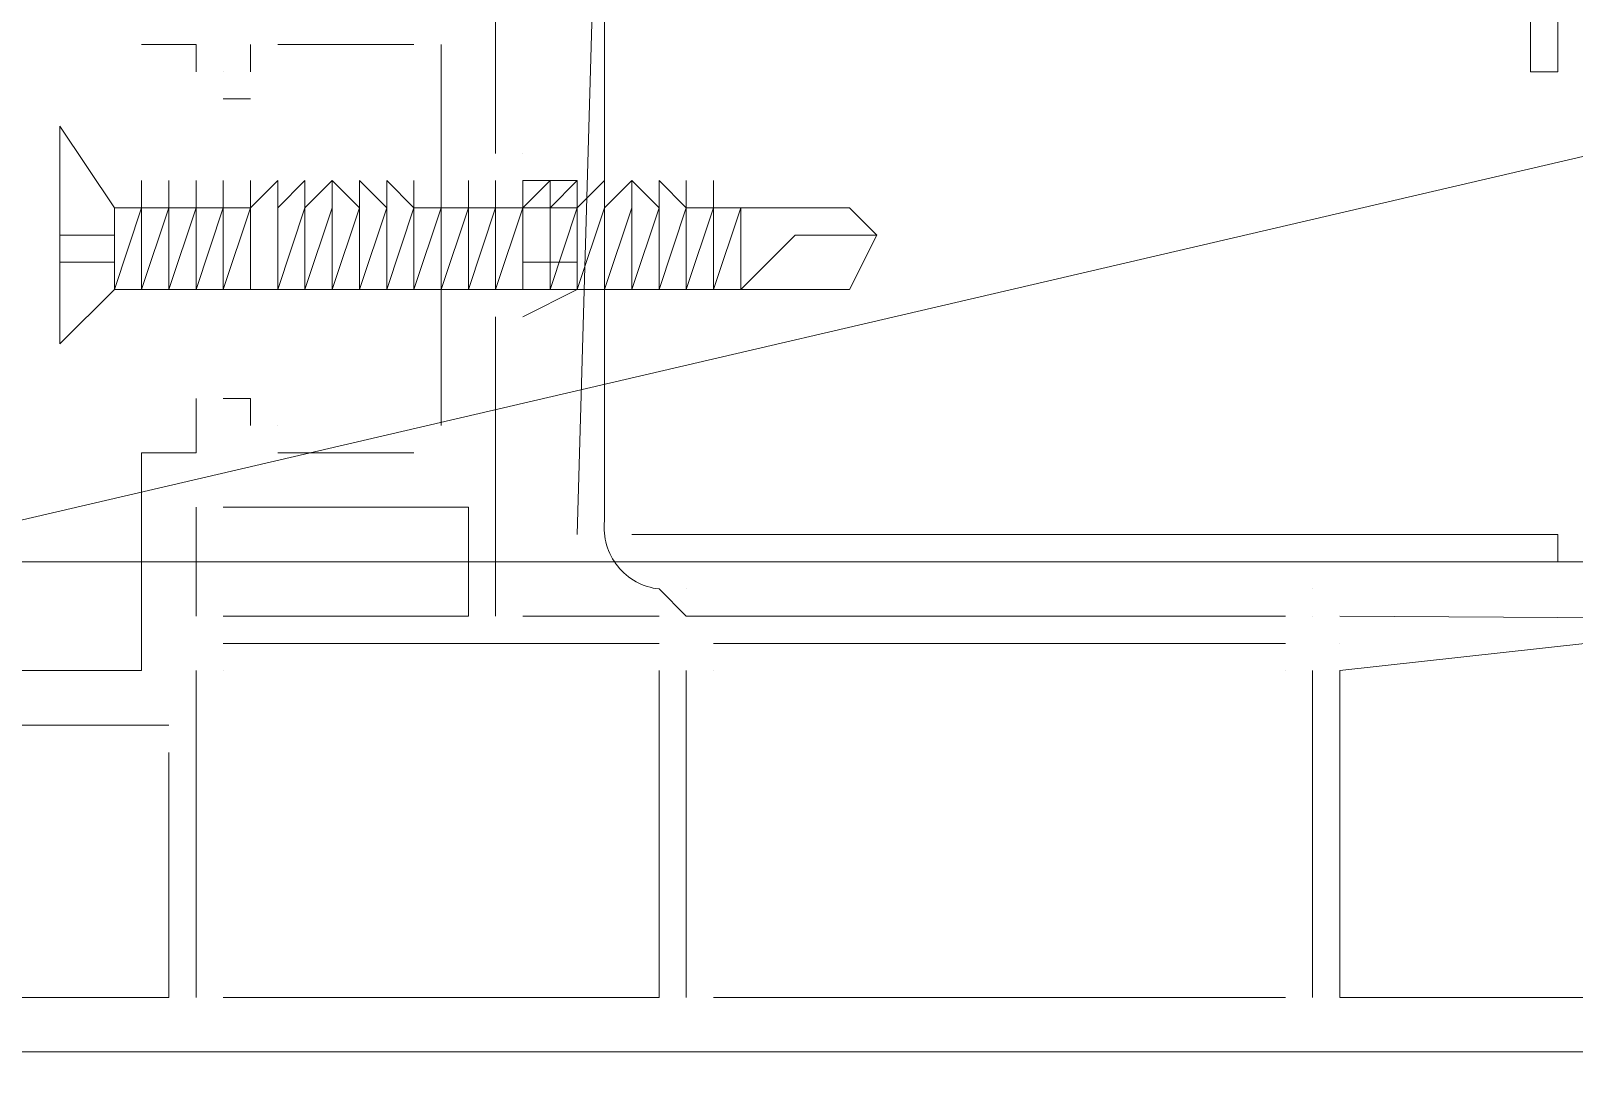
# Model space of a CAD drawing. Header units: millimetres. Extents: x 906 to 41302, y 848 to 28850.
# Drawn here: x 26943 to 27003, y 17321.4 to 17362.5 of the extents above; entities that cross this region are included whole.
import ezdxf

# ---------------------------------------------------------------- set-up
doc = ezdxf.new("R2010")
doc.units = ezdxf.units.MM
doc.layers.add('PDF_X-단위세대$및$주동평면도$A-DOOR', color=7, linetype='Continuous')

msp = doc.modelspace()

# ---------------------------------------------------------------- linework, layer by layer
at = {"layer": 'PDF_X-단위세대$및$주동평면도$A-DOOR', "lineweight": 5}
for points in [[(26945.184, 17481.561), (27535.734, 17481.561), (26935.659, 17341.861), (27545.259, 17341.861)], [(26946.242, 17355.619), (26946.242, 17352.444), (26944.125, 17350.328), (26944.125, 17358.794)], [(26947.3, 17355.619), (26947.3, 17352.444), (26946.242, 17352.444), (26947.3, 17355.619), (26947.3, 17356.678)], [(26948.359, 17355.619), (26948.359, 17352.444), (26947.3, 17352.444), (26948.359, 17355.619), (26948.359, 17356.678)], [(26948.359, 17352.444), (26949.417, 17355.619), (26949.417, 17356.678), (26949.417, 17355.619), (26949.417, 17352.444)], [(26949.417, 17352.444), (26950.475, 17355.619), (26950.475, 17356.678), (26950.475, 17355.619), (26950.475, 17352.444)], [(26950.475, 17352.444), (26951.534, 17355.619), (26951.534, 17356.678), (26951.534, 17355.619), (26952.592, 17356.678), (26952.592, 17355.619), (26953.65, 17356.678), (26953.65, 17355.619), (26954.709, 17356.678), (26954.709, 17355.619), (26953.65, 17352.444), (26952.592, 17352.444), (26951.534, 17352.444)], [(26950.475, 17352.444), (26951.534, 17355.619), (26951.534, 17356.678), (26951.534, 17355.619), (26951.534, 17352.444)], [(26950.475, 17352.444), (26951.534, 17352.444), (26951.534, 17355.619), (26951.534, 17356.678), (26951.534, 17355.619)], [(26968.467, 17352.444), (26967.409, 17352.444), (26966.35, 17352.444), (26965.292, 17352.444), (26964.234, 17352.444), (26963.175, 17352.444), (26962.117, 17352.444), (26961.059, 17352.444), (26960, 17352.444), (26958.942, 17352.444), (26957.884, 17352.444), (26956.825, 17352.444), (26955.767, 17352.444), (26954.709, 17352.444), (26953.65, 17352.444), (26952.592, 17352.444), (26951.534, 17352.444), (26950.475, 17352.444), (26950.475, 17355.619), (26951.534, 17355.619), (26951.534, 17356.678), (26951.534, 17355.619), (26952.592, 17356.678), (26952.592, 17355.619), (26953.65, 17356.678), (26953.65, 17355.619), (26954.709, 17356.678), (26954.709, 17355.619), (26954.709, 17356.678), (26955.767, 17355.619), (26955.767, 17356.678), (26956.825, 17355.619), (26956.825, 17356.678), (26957.884, 17355.619), (26957.884, 17356.678), (26957.884, 17355.619), (26958.942, 17355.619), (26958.942, 17356.678), (26958.942, 17355.619), (26960, 17355.619), (26960, 17356.678), (26960, 17355.619), (26961.059, 17355.619), (26961.059, 17356.678), (26961.059, 17355.619), (26962.117, 17355.619), (26962.117, 17356.678), (26962.117, 17355.619), (26963.175, 17356.678), (26963.175, 17355.619), (26964.234, 17356.678), (26964.234, 17355.619), (26965.292, 17356.678), (26965.292, 17355.619), (26966.35, 17356.678), (26966.35, 17355.619), (26966.35, 17356.678), (26967.409, 17355.619), (26967.409, 17356.678), (26968.467, 17355.619), (26968.467, 17356.678), (26968.467, 17355.619), (26969.525, 17355.619), (26969.525, 17356.678), (26969.525, 17355.619), (26969.525, 17352.444)], [(26951.534, 17352.444), (26951.534, 17355.619), (26952.592, 17356.678), (26952.592, 17355.619), (26952.592, 17352.444)], [(26951.534, 17352.444), (26952.592, 17352.444), (26952.592, 17355.619), (26952.592, 17356.678), (26951.534, 17355.619)], [(26953.65, 17355.619), (26952.592, 17352.444), (26952.592, 17355.619), (26953.65, 17356.678)], [(26953.65, 17355.619), (26952.592, 17352.444), (26952.592, 17355.619), (26953.65, 17356.678)], [(26953.65, 17352.444), (26953.65, 17355.619), (26954.709, 17356.678), (26954.709, 17355.619)], [(26953.65, 17352.444), (26954.709, 17355.619), (26954.709, 17356.678), (26953.65, 17355.619)], [(26954.709, 17352.444), (26954.709, 17355.619), (26954.709, 17356.678), (26955.767, 17355.619)], [(26955.767, 17352.444), (26955.767, 17355.619), (26955.767, 17356.678), (26956.825, 17355.619), (26956.825, 17356.678), (26957.884, 17355.619), (26956.825, 17352.444)], [(26955.767, 17352.444), (26955.767, 17355.619), (26955.767, 17356.678), (26956.825, 17355.619)], [(26955.767, 17352.444), (26956.825, 17355.619), (26955.767, 17356.678), (26955.767, 17355.619)], [(26957.884, 17355.619), (26956.825, 17352.444), (26956.825, 17355.619), (26956.825, 17356.678)], [(26957.884, 17355.619), (26956.825, 17352.444), (26956.825, 17355.619), (26956.825, 17356.678)], [(26957.884, 17355.619), (26957.884, 17356.678), (26957.884, 17355.619), (26957.884, 17352.444), (26956.825, 17352.444)], [(26958.942, 17355.619), (26958.942, 17352.444), (26957.884, 17352.444), (26958.942, 17355.619), (26958.942, 17356.678)], [(26958.942, 17352.444), (26960, 17355.619), (26960, 17356.678), (26960, 17355.619), (26961.059, 17355.619), (26961.059, 17356.678), (26961.059, 17355.619), (26961.059, 17352.444), (26960, 17352.444)], [(26960, 17355.619), (26960, 17352.444), (26958.942, 17352.444), (26960, 17355.619), (26960, 17356.678)], [(26960, 17355.619), (26960, 17352.444), (26958.942, 17352.444), (26960, 17355.619), (26960, 17356.678)], [(26960, 17352.444), (26961.059, 17355.619), (26961.059, 17356.678), (26961.059, 17355.619), (26961.059, 17352.444)], [(26960, 17352.444), (26961.059, 17352.444), (26961.059, 17355.619), (26961.059, 17356.678), (26961.059, 17355.619)], [(26962.117, 17355.619), (26962.117, 17352.444), (26961.059, 17352.444), (26962.117, 17355.619), (26962.117, 17356.678)], [(26963.175, 17355.619), (26963.175, 17352.444), (26962.117, 17352.444), (26962.117, 17355.619), (26963.175, 17356.678)], [(26963.175, 17352.444), (26963.175, 17355.619), (26964.234, 17356.678), (26964.234, 17355.619)], [(26964.234, 17352.444), (26964.234, 17355.619), (26965.292, 17356.678), (26965.292, 17355.619)], [(26966.35, 17355.619), (26965.292, 17352.444), (26965.292, 17355.619), (26966.35, 17356.678)], [(26966.35, 17355.619), (26965.292, 17352.444), (26965.292, 17355.619), (26966.35, 17356.678)], [(26966.35, 17355.619), (26966.35, 17352.444), (26965.292, 17352.444), (26965.292, 17355.619), (26966.35, 17356.678)], [(26966.35, 17352.444), (26966.35, 17355.619), (26966.35, 17356.678), (26967.409, 17355.619)], [(26967.409, 17352.444), (26967.409, 17355.619), (26967.409, 17356.678), (26968.467, 17355.619)], [(26969.525, 17355.619), (26969.525, 17352.444), (26968.467, 17352.444), (26969.525, 17355.619), (26969.525, 17356.678)], [(26969.525, 17355.619), (26969.525, 17352.444), (26968.467, 17352.444), (26969.525, 17355.619), (26969.525, 17356.678)], [(26968.467, 17352.444), (26968.467, 17355.619), (26968.467, 17356.678), (26968.467, 17355.619), (26969.525, 17355.619), (26969.525, 17356.678), (26969.525, 17355.619), (26970.584, 17355.619), (26969.525, 17352.444)], [(26968.467, 17352.444), (26968.467, 17355.619), (26968.467, 17356.678), (26968.467, 17355.619)], [(26968.467, 17352.444), (26968.467, 17355.619), (26968.467, 17356.678), (26968.467, 17355.619)], [(26947.3, 17352.444), (26947.3, 17355.619), (26948.359, 17355.619)], [(26948.359, 17352.444), (26948.359, 17355.619), (26949.417, 17355.619)], [(26950.475, 17355.619), (26949.417, 17352.444), (26949.417, 17355.619)], [(26951.534, 17355.619), (26950.475, 17352.444), (26950.475, 17355.619)], [(26952.592, 17352.444), (26953.65, 17355.619), (26953.65, 17352.444)], [(26952.592, 17352.444), (26953.65, 17355.619), (26953.65, 17352.444)], [(26953.65, 17352.444), (26954.709, 17355.619), (26954.709, 17352.444)], [(26954.709, 17352.444), (26955.767, 17355.619), (26955.767, 17352.444)], [(26955.767, 17352.444), (26956.825, 17355.619), (26956.825, 17352.444)], [(26955.767, 17352.444), (26956.825, 17355.619), (26956.825, 17352.444)], [(26957.884, 17355.619), (26957.884, 17352.444), (26958.942, 17355.619)], [(26960, 17355.619), (26958.942, 17352.444), (26958.942, 17355.619)], [(26960, 17352.444), (26960, 17355.619), (26961.059, 17355.619)], [(26960, 17352.444), (26961.059, 17355.619), (26960, 17355.619)], [(26962.117, 17355.619), (26961.059, 17352.444), (26961.059, 17355.619)], [(26963.175, 17352.444), (26964.234, 17355.619), (26964.234, 17352.444)], [(26965.292, 17355.619), (26965.292, 17352.444), (26964.234, 17352.444)], [(26966.35, 17355.619), (26966.35, 17352.444), (26965.292, 17352.444)], [(26966.35, 17355.619), (26966.35, 17352.444), (26965.292, 17352.444)], [(26967.409, 17355.619), (26967.409, 17352.444), (26966.35, 17352.444)], [(26968.467, 17355.619), (26968.467, 17352.444), (26967.409, 17352.444)], [(26969.525, 17355.619), (26968.467, 17352.444), (26968.467, 17355.619)], [(26969.525, 17355.619), (26968.467, 17352.444), (26968.467, 17355.619)], [(26970.584, 17355.619), (26969.525, 17352.444), (26969.525, 17355.619)], [(26975.875, 17354.561), (26974.817, 17352.444), (26970.584, 17352.444), (26970.584, 17355.619), (26974.817, 17355.619)]]:
    msp.add_lwpolyline(points, close=True, dxfattribs=at)
for points in [[(26993.867, 17339.744), (27004.469, 17339.677, -0.21556), (27005.509, 17343.978), (27005.509, 17350.328), (27003.392, 17351.386), (27005.509, 17352.444), (27005.509, 17367.261), (27003.392, 17368.319), (27005.509, 17369.378), (27006.038, 17381.019, -0.326664), (27002.334, 17383.136), (26982.225, 17383.136), (26982.225, 17382.078), (26981.167, 17382.078), (26981.167, 17383.136), (26961.059, 17383.136), (26961.059, 17377.844), (26964.234, 17376.786), (26961.059, 17375.728), (26961.059, 17357.736)], [(27001.275, 17382.078), (26966.35, 17381.019), (27001.805, 17382.078, -0.414215), (27002.334, 17379.961), (27002.334, 17360.911), (27001.275, 17360.911), (27001.275, 17379.961)], [(26964.234, 17342.919), (26965.292, 17379.961), (26965.292, 17343.448, 0.414215), (26967.409, 17340.803), (26968.467, 17339.744), (26991.75, 17339.744)], [(27007.799, 17333.945, -0.260906), (27003.392, 17338.686), (26993.867, 17337.628), (26993.867, 17324.928), (27011.859, 17324.928), (27011.859, 17333.394, -0.217517), (27006.741, 17332.887)]]:
    msp.add_lwpolyline(points, format="xyb", dxfattribs=at)
for points in [[(26949.417, 17360.911), (26949.417, 17361.969), (26947.3, 17361.969)], [(26947.3, 17361.969), (26947.3, 17361.969)], [(26949.417, 17361.969), (26949.417, 17361.969)], [(26951.534, 17361.969), (26951.534, 17360.911)], [(26951.534, 17361.969), (26951.534, 17361.969)], [(26952.592, 17361.969), (26957.884, 17361.969)], [(26952.592, 17361.969), (26952.592, 17361.969)], [(26957.884, 17361.969), (26957.884, 17361.969)], [(26958.942, 17347.153), (26958.942, 17361.969)], [(26958.942, 17361.969), (26958.942, 17361.969)], [(26949.417, 17360.911), (26949.417, 17360.911)], [(26950.475, 17360.911), (26950.475, 17360.911)], [(26951.534, 17360.911), (26951.534, 17360.911)], [(27001.275, 17360.911), (27001.275, 17360.911)], [(26951.534, 17359.853), (26950.475, 17359.853)], [(26950.475, 17359.853), (26950.475, 17359.853)], [(26951.534, 17359.853), (26951.534, 17359.853)], [(26946.242, 17354.561), (26946.242, 17355.619), (26946.242, 17352.444), (26944.125, 17350.328), (26944.125, 17358.794), (26946.242, 17355.619), (26947.3, 17355.619), (26948.359, 17355.619), (26948.359, 17356.678), (26948.359, 17355.619), (26949.417, 17355.619), (26949.417, 17356.678), (26949.417, 17355.619), (26950.475, 17355.619), (26950.475, 17356.678), (26950.475, 17355.619), (26951.534, 17355.619), (26951.534, 17352.444), (26951.534, 17355.619)], [(26961.059, 17357.736), (26961.059, 17357.736)], [(26962.117, 17357.736), (26962.117, 17357.736)], [(26947.3, 17356.678), (26947.3, 17356.678)], [(26948.359, 17356.678), (26948.359, 17356.678)], [(26949.417, 17356.678), (26949.417, 17356.678)], [(26950.475, 17356.678), (26950.475, 17356.678)], [(26951.534, 17356.678), (26951.534, 17356.678)], [(26951.534, 17356.678), (26951.534, 17356.678)], [(26951.534, 17356.678), (26951.534, 17356.678)], [(26951.534, 17356.678), (26951.534, 17356.678)], [(26952.592, 17356.678), (26952.592, 17356.678)], [(26952.592, 17356.678), (26952.592, 17356.678)], [(26952.592, 17356.678), (26952.592, 17356.678)], [(26952.592, 17356.678), (26952.592, 17356.678)], [(26953.65, 17356.678), (26953.65, 17356.678)], [(26953.65, 17356.678), (26953.65, 17356.678)], [(26953.65, 17356.678), (26953.65, 17356.678)], [(26953.65, 17356.678), (26953.65, 17356.678)], [(26954.709, 17356.678), (26954.709, 17356.678)], [(26954.709, 17356.678), (26954.709, 17356.678)], [(26954.709, 17356.678), (26954.709, 17356.678)], [(26954.709, 17356.678), (26954.709, 17356.678)], [(26954.709, 17355.619), (26954.709, 17356.678), (26954.709, 17355.619)], [(26954.709, 17356.678), (26954.709, 17356.678)], [(26954.709, 17356.678), (26954.709, 17356.678)], [(26955.767, 17356.678), (26955.767, 17356.678)], [(26955.767, 17356.678), (26955.767, 17356.678)], [(26955.767, 17356.678), (26955.767, 17356.678)], [(26955.767, 17356.678), (26955.767, 17356.678)], [(26957.884, 17352.444), (26957.884, 17355.619), (26957.884, 17356.678), (26957.884, 17355.619), (26957.884, 17356.678), (26957.884, 17355.619), (26958.942, 17355.619), (26958.942, 17352.444), (26957.884, 17352.444), (26956.825, 17352.444)], [(26956.825, 17356.678), (26956.825, 17356.678)], [(26956.825, 17356.678), (26956.825, 17356.678)], [(26956.825, 17356.678), (26956.825, 17356.678)], [(26956.825, 17356.678), (26956.825, 17356.678)], [(26957.884, 17356.678), (26957.884, 17356.678)], [(26957.884, 17356.678), (26957.884, 17356.678)], [(26958.942, 17356.678), (26958.942, 17356.678)], [(26958.942, 17356.678), (26958.942, 17356.678)], [(26960, 17356.678), (26960, 17356.678)], [(26960, 17356.678), (26960, 17356.678)], [(26960, 17356.678), (26960, 17356.678)], [(26960, 17356.678), (26960, 17356.678)], [(26962.117, 17356.678), (26964.234, 17356.678), (26964.234, 17355.619), (26962.117, 17355.619), (26961.059, 17352.444)], [(26961.059, 17356.678), (26961.059, 17356.678)], [(26961.059, 17356.678), (26961.059, 17356.678)], [(26961.059, 17355.619), (26962.117, 17355.619), (26962.117, 17356.678), (26962.117, 17355.619), (26963.175, 17356.678), (26963.175, 17355.619), (26963.175, 17352.444), (26964.234, 17355.619)], [(26961.059, 17356.678), (26961.059, 17356.678)], [(26961.059, 17356.678), (26961.059, 17356.678)], [(26962.117, 17356.678), (26962.117, 17356.678)], [(26962.117, 17356.678), (26962.117, 17356.678)], [(26962.117, 17356.678), (26962.117, 17356.678)], [(26963.175, 17356.678), (26963.175, 17356.678)], [(26963.175, 17356.678), (26963.175, 17356.678)], [(26964.234, 17356.678), (26964.234, 17356.678)], [(26964.234, 17356.678), (26964.234, 17356.678)], [(26964.234, 17356.678), (26964.234, 17356.678)], [(26965.292, 17356.678), (26965.292, 17356.678)], [(26965.292, 17356.678), (26965.292, 17356.678)], [(26966.35, 17356.678), (26966.35, 17356.678)], [(26966.35, 17356.678), (26966.35, 17356.678)], [(26966.35, 17356.678), (26966.35, 17356.678)], [(26966.35, 17356.678), (26966.35, 17356.678)], [(26966.35, 17355.619), (26966.35, 17356.678)], [(26966.35, 17356.678), (26966.35, 17356.678)], [(26966.35, 17356.678), (26966.35, 17356.678)], [(26967.409, 17356.678), (26967.409, 17356.678)], [(26967.409, 17356.678), (26967.409, 17356.678)], [(26968.467, 17356.678), (26968.467, 17356.678)], [(26968.467, 17356.678), (26968.467, 17356.678)], [(26968.467, 17356.678), (26968.467, 17356.678)], [(26968.467, 17356.678), (26968.467, 17356.678)], [(26969.525, 17356.678), (26969.525, 17356.678)], [(26969.525, 17356.678), (26969.525, 17356.678)], [(26969.525, 17356.678), (26969.525, 17356.678)], [(26969.525, 17356.678), (26969.525, 17356.678)], [(26946.242, 17355.619), (26946.242, 17355.619)], [(26947.3, 17355.619), (26947.3, 17355.619)], [(26947.3, 17355.619), (26947.3, 17355.619)], [(26948.359, 17355.619), (26948.359, 17355.619)], [(26948.359, 17355.619), (26948.359, 17355.619)], [(26948.359, 17355.619), (26948.359, 17355.619)], [(26949.417, 17355.619), (26949.417, 17355.619)], [(26949.417, 17355.619), (26949.417, 17355.619)], [(26949.417, 17355.619), (26949.417, 17355.619)], [(26949.417, 17355.619), (26949.417, 17355.619)], [(26950.475, 17355.619), (26950.475, 17355.619)], [(26950.475, 17355.619), (26950.475, 17355.619)], [(26950.475, 17355.619), (26950.475, 17355.619)], [(26950.475, 17355.619), (26950.475, 17355.619)], [(26951.534, 17355.619), (26951.534, 17355.619)], [(26951.534, 17355.619), (26951.534, 17355.619)], [(26951.534, 17355.619), (26951.534, 17355.619)], [(26951.534, 17355.619), (26951.534, 17355.619)], [(26951.534, 17355.619), (26951.534, 17355.619)], [(26951.534, 17355.619), (26951.534, 17355.619)], [(26951.534, 17355.619), (26951.534, 17355.619)], [(26951.534, 17355.619), (26951.534, 17355.619)], [(26951.534, 17355.619), (26951.534, 17355.619)], [(26951.534, 17352.444), (26951.534, 17355.619), (26951.534, 17352.444)], [(26951.534, 17355.619), (26951.534, 17355.619)], [(26951.534, 17355.619), (26951.534, 17355.619)], [(26951.534, 17355.619), (26951.534, 17355.619)], [(26952.592, 17355.619), (26952.592, 17355.619)], [(26952.592, 17355.619), (26952.592, 17355.619)], [(26952.592, 17355.619), (26952.592, 17355.619)], [(26952.592, 17355.619), (26952.592, 17352.444), (26952.592, 17355.619)], [(26952.592, 17355.619), (26952.592, 17352.444), (26952.592, 17355.619)], [(26952.592, 17355.619), (26952.592, 17355.619)], [(26952.592, 17355.619), (26952.592, 17355.619)], [(26952.592, 17355.619), (26952.592, 17355.619)], [(26952.592, 17355.619), (26952.592, 17355.619)], [(26953.65, 17355.619), (26953.65, 17355.619)], [(26953.65, 17355.619), (26953.65, 17355.619)], [(26953.65, 17355.619), (26953.65, 17355.619)], [(26953.65, 17355.619), (26953.65, 17355.619)], [(26953.65, 17355.619), (26953.65, 17355.619)], [(26953.65, 17355.619), (26953.65, 17355.619)], [(26954.709, 17355.619), (26954.709, 17355.619)], [(26954.709, 17355.619), (26954.709, 17355.619)], [(26954.709, 17355.619), (26954.709, 17355.619)], [(26954.709, 17355.619), (26954.709, 17355.619)], [(26954.709, 17355.619), (26954.709, 17355.619)], [(26955.767, 17355.619), (26954.709, 17352.444)], [(26954.709, 17355.619), (26954.709, 17355.619)], [(26955.767, 17355.619), (26955.767, 17355.619)], [(26955.767, 17355.619), (26955.767, 17355.619)], [(26955.767, 17355.619), (26955.767, 17355.619)], [(26955.767, 17355.619), (26955.767, 17355.619)], [(26955.767, 17355.619), (26955.767, 17355.619)], [(26955.767, 17355.619), (26955.767, 17355.619)], [(26956.825, 17355.619), (26956.825, 17355.619)], [(26956.825, 17355.619), (26956.825, 17355.619)], [(26957.884, 17355.619), (26956.825, 17352.444), (26957.884, 17355.619)], [(26956.825, 17355.619), (26956.825, 17355.619)], [(26956.825, 17355.619), (26956.825, 17355.619)], [(26956.825, 17355.619), (26956.825, 17355.619)], [(26956.825, 17355.619), (26956.825, 17355.619)], [(26956.825, 17355.619), (26956.825, 17355.619)], [(26956.825, 17352.444), (26957.884, 17355.619), (26956.825, 17352.444)], [(26956.825, 17355.619), (26956.825, 17355.619)], [(26957.884, 17355.619), (26957.884, 17355.619)], [(26957.884, 17355.619), (26957.884, 17355.619)], [(26957.884, 17355.619), (26957.884, 17355.619)], [(26957.884, 17355.619), (26957.884, 17355.619)], [(26958.942, 17355.619), (26958.942, 17355.619)], [(26958.942, 17355.619), (26958.942, 17355.619)], [(26958.942, 17355.619), (26958.942, 17355.619)], [(26958.942, 17355.619), (26958.942, 17355.619)], [(26958.942, 17355.619), (26958.942, 17355.619)], [(26960, 17355.619), (26960, 17355.619)], [(26960, 17355.619), (26960, 17355.619)], [(26960, 17355.619), (26960, 17355.619)], [(26960, 17355.619), (26960, 17355.619)], [(26960, 17355.619), (26960, 17355.619)], [(26960, 17355.619), (26960, 17355.619)], [(26960, 17355.619), (26960, 17355.619)], [(26960, 17355.619), (26960, 17355.619)], [(26961.059, 17355.619), (26961.059, 17355.619)], [(26961.059, 17355.619), (26961.059, 17355.619)], [(26961.059, 17355.619), (26961.059, 17355.619)], [(26961.059, 17355.619), (26961.059, 17355.619)], [(26961.059, 17355.619), (26961.059, 17355.619)], [(26961.059, 17355.619), (26961.059, 17355.619)], [(26961.059, 17355.619), (26961.059, 17355.619)], [(26961.059, 17355.619), (26961.059, 17355.619)], [(26961.059, 17355.619), (26961.059, 17355.619)], [(26961.059, 17355.619), (26961.059, 17355.619)], [(26961.059, 17355.619), (26961.059, 17355.619)], [(26962.117, 17355.619), (26962.117, 17355.619)], [(26962.117, 17355.619), (26962.117, 17355.619)], [(26962.117, 17355.619), (26962.117, 17355.619)], [(26962.117, 17352.444), (26962.117, 17355.619), (26962.117, 17352.444)], [(26962.117, 17355.619), (26962.117, 17352.444), (26962.117, 17355.619)], [(26962.117, 17355.619), (26962.117, 17355.619)], [(26962.117, 17355.619), (26962.117, 17355.619)], [(26962.117, 17355.619), (26962.117, 17355.619)], [(26963.175, 17355.619), (26963.175, 17355.619)], [(26963.175, 17355.619), (26963.175, 17352.444), (26963.175, 17355.619)], [(26963.175, 17355.619), (26963.175, 17355.619)], [(26963.175, 17355.619), (26963.175, 17355.619)], [(26964.234, 17355.619), (26964.234, 17355.619)], [(26964.234, 17355.619), (26964.234, 17355.619)], [(26964.234, 17355.619), (26964.234, 17355.619)], [(26964.234, 17355.619), (26964.234, 17355.619)], [(26965.292, 17355.619), (26964.234, 17352.444)], [(26964.234, 17355.619), (26964.234, 17355.619)], [(26964.234, 17355.619), (26964.234, 17355.619)], [(26965.292, 17355.619), (26965.292, 17355.619)], [(26965.292, 17355.619), (26965.292, 17355.619)], [(26965.292, 17355.619), (26965.292, 17355.619)], [(26965.292, 17355.619), (26965.292, 17355.619)], [(26965.292, 17355.619), (26965.292, 17355.619)], [(26965.292, 17355.619), (26965.292, 17355.619)], [(26966.35, 17355.619), (26966.35, 17355.619)], [(26966.35, 17355.619), (26966.35, 17355.619)], [(26967.409, 17355.619), (26966.35, 17352.444)], [(26966.35, 17355.619), (26966.35, 17355.619)], [(26966.35, 17355.619), (26966.35, 17355.619)], [(26966.35, 17355.619), (26966.35, 17355.619)], [(26967.409, 17355.619), (26967.409, 17355.619)], [(26967.409, 17355.619), (26967.409, 17355.619)], [(26967.409, 17355.619), (26967.409, 17355.619)], [(26968.467, 17355.619), (26967.409, 17352.444)], [(26967.409, 17355.619), (26967.409, 17355.619)], [(26967.409, 17355.619), (26967.409, 17355.619)], [(26968.467, 17355.619), (26968.467, 17355.619)], [(26968.467, 17355.619), (26968.467, 17355.619)], [(26968.467, 17355.619), (26968.467, 17355.619)], [(26968.467, 17355.619), (26968.467, 17355.619)], [(26968.467, 17355.619), (26968.467, 17355.619)], [(26968.467, 17355.619), (26968.467, 17355.619)], [(26968.467, 17355.619), (26968.467, 17355.619)], [(26968.467, 17355.619), (26968.467, 17355.619)], [(26968.467, 17355.619), (26968.467, 17355.619)], [(26968.467, 17355.619), (26968.467, 17355.619)], [(26968.467, 17355.619), (26968.467, 17355.619)], [(26968.467, 17355.619), (26968.467, 17355.619)], [(26969.525, 17355.619), (26969.525, 17355.619)], [(26969.525, 17355.619), (26969.525, 17355.619)], [(26969.525, 17355.619), (26969.525, 17355.619)], [(26969.525, 17355.619), (26969.525, 17355.619)], [(26969.525, 17355.619), (26969.525, 17355.619)], [(26969.525, 17355.619), (26970.584, 17355.619), (26969.525, 17355.619)], [(26969.525, 17352.444), (26970.584, 17355.619), (26969.525, 17352.444)], [(26969.525, 17355.619), (26969.525, 17355.619)], [(26969.525, 17355.619), (26969.525, 17355.619)], [(26970.584, 17355.619), (26970.584, 17355.619)], [(26970.584, 17355.619), (26970.584, 17355.619)], [(26974.817, 17355.619), (26974.817, 17355.619)], [(26944.125, 17354.561), (26946.242, 17354.561), (26946.242, 17353.503), (26944.125, 17353.503)], [(26961.059, 17354.561), (26961.059, 17353.503)], [(26961.059, 17354.561), (26961.059, 17354.561)], [(26962.117, 17354.561), (26962.117, 17354.561)], [(26970.584, 17352.444), (26972.7, 17354.561)], [(26975.875, 17354.561), (26972.7, 17354.561), (26975.875, 17354.561)], [(26961.059, 17353.503), (26961.059, 17353.503)], [(26962.117, 17351.386), (26964.234, 17352.444), (26964.234, 17353.503), (26962.117, 17353.503)], [(26962.117, 17353.503), (26962.117, 17353.503)], [(26964.234, 17353.503), (26964.234, 17353.503)], [(26946.242, 17352.444), (26946.242, 17352.444)], [(26946.242, 17352.444), (26946.242, 17352.444)], [(26947.3, 17352.444), (26948.359, 17352.444), (26949.417, 17352.444), (26950.475, 17352.444)], [(26947.3, 17352.444), (26947.3, 17352.444)], [(26947.3, 17352.444), (26947.3, 17352.444)], [(26947.3, 17352.444), (26947.3, 17352.444)], [(26948.359, 17352.444), (26948.359, 17352.444)], [(26948.359, 17352.444), (26948.359, 17352.444)], [(26948.359, 17352.444), (26948.359, 17352.444)], [(26948.359, 17352.444), (26948.359, 17352.444)], [(26949.417, 17352.444), (26949.417, 17352.444)], [(26949.417, 17352.444), (26949.417, 17352.444)], [(26949.417, 17352.444), (26949.417, 17352.444)], [(26949.417, 17352.444), (26949.417, 17352.444)], [(26950.475, 17352.444), (26950.475, 17352.444)], [(26950.475, 17352.444), (26950.475, 17352.444)], [(26950.475, 17352.444), (26950.475, 17352.444)], [(26950.475, 17352.444), (26950.475, 17352.444)], [(26950.475, 17352.444), (26950.475, 17352.444)], [(26950.475, 17352.444), (26950.475, 17352.444)], [(26951.534, 17352.444), (26951.534, 17352.444)], [(26951.534, 17352.444), (26951.534, 17352.444)], [(26951.534, 17352.444), (26951.534, 17352.444)], [(26951.534, 17352.444), (26951.534, 17352.444)], [(26951.534, 17352.444), (26951.534, 17352.444)], [(26951.534, 17352.444), (26951.534, 17352.444)], [(26951.534, 17352.444), (26951.534, 17352.444)], [(26952.592, 17352.444), (26952.592, 17352.444)], [(26952.592, 17352.444), (26952.592, 17352.444)], [(26952.592, 17352.444), (26952.592, 17352.444)], [(26952.592, 17352.444), (26952.592, 17352.444)], [(26952.592, 17352.444), (26952.592, 17352.444)], [(26952.592, 17352.444), (26952.592, 17352.444)], [(26952.592, 17352.444), (26952.592, 17352.444)], [(26952.592, 17352.444), (26952.592, 17352.444)], [(26953.65, 17352.444), (26953.65, 17352.444)], [(26953.65, 17352.444), (26953.65, 17352.444)], [(26953.65, 17352.444), (26953.65, 17352.444)], [(26953.65, 17352.444), (26953.65, 17352.444)], [(26953.65, 17352.444), (26953.65, 17352.444)], [(26954.709, 17352.444), (26954.709, 17352.444)], [(26954.709, 17352.444), (26954.709, 17352.444)], [(26954.709, 17352.444), (26954.709, 17352.444)], [(26954.709, 17352.444), (26954.709, 17352.444)], [(26955.767, 17352.444), (26955.767, 17352.444)], [(26955.767, 17352.444), (26955.767, 17352.444)], [(26955.767, 17352.444), (26955.767, 17352.444)], [(26955.767, 17352.444), (26955.767, 17352.444)], [(26956.825, 17352.444), (26956.825, 17352.444)], [(26956.825, 17352.444), (26956.825, 17352.444)], [(26956.825, 17352.444), (26956.825, 17352.444)], [(26956.825, 17352.444), (26956.825, 17352.444)], [(26956.825, 17352.444), (26956.825, 17352.444)], [(26956.825, 17352.444), (26956.825, 17352.444)], [(26956.825, 17352.444), (26956.825, 17352.444)], [(26956.825, 17352.444), (26956.825, 17352.444)], [(26957.884, 17352.444), (26957.884, 17352.444)], [(26957.884, 17352.444), (26957.884, 17352.444)], [(26957.884, 17352.444), (26957.884, 17352.444)], [(26957.884, 17352.444), (26957.884, 17352.444)], [(26958.942, 17352.444), (26958.942, 17352.444)], [(26958.942, 17352.444), (26958.942, 17352.444)], [(26958.942, 17352.444), (26958.942, 17352.444)], [(26958.942, 17352.444), (26958.942, 17352.444)], [(26958.942, 17352.444), (26958.942, 17352.444)], [(26960, 17352.444), (26960, 17352.444)], [(26960, 17352.444), (26960, 17352.444)], [(26960, 17352.444), (26960, 17352.444)], [(26960, 17352.444), (26960, 17352.444)], [(26960, 17352.444), (26960, 17352.444)], [(26960, 17352.444), (26960, 17352.444)], [(26961.059, 17352.444), (26961.059, 17352.444)], [(26961.059, 17352.444), (26961.059, 17352.444)], [(26961.059, 17352.444), (26961.059, 17352.444)], [(26961.059, 17352.444), (26961.059, 17352.444)], [(26961.059, 17352.444), (26961.059, 17352.444)], [(26961.059, 17352.444), (26961.059, 17352.444)], [(26961.059, 17352.444), (26961.059, 17352.444)], [(26962.117, 17352.444), (26962.117, 17352.444)], [(26962.117, 17352.444), (26962.117, 17352.444)], [(26962.117, 17352.444), (26962.117, 17352.444)], [(26962.117, 17352.444), (26962.117, 17352.444)], [(26963.175, 17352.444), (26963.175, 17352.444)], [(26963.175, 17352.444), (26963.175, 17352.444)], [(26963.175, 17352.444), (26963.175, 17352.444)], [(26963.175, 17352.444), (26963.175, 17352.444)], [(26963.175, 17352.444), (26963.175, 17352.444)], [(26964.234, 17352.444), (26964.234, 17352.444)], [(26964.234, 17352.444), (26964.234, 17352.444)], [(26964.234, 17352.444), (26964.234, 17352.444)], [(26964.234, 17352.444), (26964.234, 17352.444)], [(26964.234, 17352.444), (26964.234, 17352.444)], [(26964.234, 17352.444), (26964.234, 17352.444)], [(26965.292, 17352.444), (26965.292, 17352.444)], [(26965.292, 17352.444), (26965.292, 17352.444)], [(26965.292, 17352.444), (26965.292, 17352.444)], [(26965.292, 17352.444), (26965.292, 17352.444)], [(26965.292, 17352.444), (26965.292, 17352.444)], [(26965.292, 17352.444), (26965.292, 17352.444)], [(26965.292, 17352.444), (26965.292, 17352.444)], [(26966.35, 17352.444), (26966.35, 17352.444)], [(26966.35, 17352.444), (26966.35, 17352.444)], [(26966.35, 17352.444), (26966.35, 17352.444)], [(26966.35, 17352.444), (26966.35, 17352.444)], [(26966.35, 17352.444), (26966.35, 17352.444)], [(26966.35, 17352.444), (26966.35, 17352.444)], [(26966.35, 17352.444), (26966.35, 17352.444)], [(26967.409, 17352.444), (26967.409, 17352.444)], [(26967.409, 17352.444), (26967.409, 17352.444)], [(26967.409, 17352.444), (26967.409, 17352.444)], [(26967.409, 17352.444), (26967.409, 17352.444)], [(26967.409, 17352.444), (26967.409, 17352.444)], [(26968.467, 17352.444), (26968.467, 17352.444)], [(26968.467, 17352.444), (26968.467, 17352.444)], [(26968.467, 17352.444), (26968.467, 17352.444)], [(26968.467, 17352.444), (26968.467, 17352.444)], [(26968.467, 17352.444), (26968.467, 17352.444)], [(26968.467, 17352.444), (26968.467, 17352.444)], [(26968.467, 17352.444), (26968.467, 17352.444)], [(26969.525, 17352.444), (26969.525, 17352.444)], [(26969.525, 17352.444), (26970.584, 17352.444), (26969.525, 17352.444)], [(26969.525, 17352.444), (26969.525, 17352.444)], [(26969.525, 17352.444), (26969.525, 17352.444)], [(26969.525, 17352.444), (26969.525, 17352.444)], [(26969.525, 17352.444), (26969.525, 17352.444)], [(26970.584, 17352.444), (26970.584, 17352.444)], [(26970.584, 17352.444), (26970.584, 17352.444)], [(26974.817, 17352.444), (26974.817, 17352.444)], [(26961.059, 17351.386), (26961.059, 17339.744)], [(26961.059, 17351.386), (26961.059, 17351.386)], [(26962.117, 17351.386), (26962.117, 17351.386)], [(26944.125, 17350.328), (26944.125, 17350.328)], [(26933.542, 17334.453), (26934.6, 17335.511), (26934.6, 17337.628), (26947.3, 17337.628), (26947.3, 17346.094), (26949.417, 17346.094), (26949.417, 17348.211)], [(26949.417, 17348.211), (26949.417, 17348.211)], [(26950.475, 17348.211), (26951.534, 17348.211), (26951.534, 17347.153)], [(26950.475, 17348.211), (26950.475, 17348.211)], [(26951.534, 17348.211), (26951.534, 17348.211)], [(26951.534, 17347.153), (26951.534, 17347.153)], [(26952.592, 17347.153), (26952.592, 17347.153)], [(26957.884, 17347.153), (26957.884, 17347.153)], [(26958.942, 17347.153), (26958.942, 17347.153)], [(26947.3, 17346.094), (26947.3, 17346.094)], [(26949.417, 17346.094), (26949.417, 17346.094)], [(26952.592, 17346.094), (26957.884, 17346.094)], [(26952.592, 17346.094), (26952.592, 17346.094)], [(26957.884, 17346.094), (26957.884, 17346.094)], [(26949.417, 17343.978), (26949.417, 17339.744)], [(26949.417, 17343.978), (26949.417, 17343.978)], [(26950.475, 17343.978), (26960, 17343.978), (26960, 17339.744), (26950.475, 17339.744)], [(26950.475, 17343.978), (26950.475, 17343.978)], [(26960, 17343.978), (26960, 17343.978)], [(26964.234, 17342.919), (26964.234, 17342.919)], [(26965.292, 17342.919), (26965.292, 17342.919)], [(26966.35, 17341.861), (27002.334, 17341.861), (27002.334, 17342.919), (26966.35, 17342.919)], [(26966.35, 17342.919), (26966.35, 17342.919)], [(27002.334, 17342.919), (27002.334, 17342.919)], [(26966.35, 17341.861), (26966.35, 17341.861)], [(27002.334, 17341.861), (27002.334, 17341.861)], [(26948.359, 17335.511), (26937.775, 17335.511), (26935.659, 17334.453), (26934.6, 17334.453), (26932.484, 17335.511), (26933.542, 17336.569), (26934.6, 17336.569), (26933.542, 17335.511), (26933.542, 17336.569), (26933.542, 17337.628), (26930.367, 17337.628), (26929.309, 17340.803), (26931.425, 17339.744), (26930.367, 17338.686)], [(26967.409, 17340.803), (26967.409, 17340.803)], [(26968.467, 17340.803), (26968.467, 17340.803)], [(26992.809, 17340.803), (26992.809, 17340.803)], [(26992.809, 17340.803), (26992.809, 17340.803)], [(26949.417, 17339.744), (26949.417, 17339.744)], [(26950.475, 17339.744), (26950.475, 17339.744)], [(26960, 17339.744), (26960, 17339.744)], [(26961.059, 17339.744), (26961.059, 17339.744)], [(26967.409, 17339.744), (26962.117, 17339.744)], [(26962.117, 17339.744), (26962.117, 17339.744)], [(26967.409, 17339.744), (26967.409, 17339.744)], [(26968.467, 17339.744), (26968.467, 17339.744)], [(26991.75, 17339.744), (26991.75, 17339.744)], [(26992.809, 17339.744), (26992.809, 17339.744)], [(26992.809, 17339.744), (26992.809, 17339.744)], [(26992.809, 17339.744), (26992.809, 17339.744)], [(26993.867, 17339.744), (26993.867, 17339.744)], [(26967.409, 17338.686), (26950.475, 17338.686)], [(26950.475, 17338.686), (26950.475, 17338.686)], [(26967.409, 17338.686), (26967.409, 17338.686)], [(26991.75, 17338.686), (26969.525, 17338.686)], [(26969.525, 17338.686), (26969.525, 17338.686)], [(26991.75, 17338.686), (26991.75, 17338.686)], [(26993.867, 17338.686), (26993.867, 17338.686)], [(26947.3, 17337.628), (26947.3, 17337.628)], [(26949.417, 17337.628), (26949.417, 17324.928)], [(26949.417, 17337.628), (26949.417, 17337.628)], [(26967.409, 17337.628), (26967.409, 17324.928), (26950.475, 17324.928)], [(26950.475, 17337.628), (26950.475, 17337.628)], [(26967.409, 17337.628), (26967.409, 17337.628)], [(26968.467, 17337.628), (26968.467, 17324.928)], [(26968.467, 17337.628), (26968.467, 17337.628)], [(26969.525, 17337.628), (26969.525, 17337.628)], [(26991.75, 17337.628), (26991.75, 17337.628)], [(26992.809, 17324.928), (26992.809, 17337.628)], [(26992.809, 17337.628), (26992.809, 17337.628)], [(26993.867, 17337.628), (26993.867, 17337.628)], [(26948.359, 17335.511), (26948.359, 17335.511)], [(26937.775, 17334.453), (26937.775, 17332.336), (26931.425, 17332.336), (26932.484, 17329.161), (26936.717, 17324.928), (26948.359, 17324.928), (26948.359, 17334.453)], [(26948.359, 17334.453), (26948.359, 17334.453)], [(26948.359, 17324.928), (26948.359, 17324.928)], [(26949.417, 17324.928), (26949.417, 17324.928)], [(26950.475, 17324.928), (26950.475, 17324.928)], [(26967.409, 17324.928), (26967.409, 17324.928)], [(26968.467, 17324.928), (26968.467, 17324.928)], [(26991.75, 17324.928), (26969.525, 17324.928)], [(26969.525, 17324.928), (26969.525, 17324.928)], [(26991.75, 17324.928), (26991.75, 17324.928)], [(26992.809, 17324.928), (26992.809, 17324.928)], [(26993.867, 17324.928), (26993.867, 17324.928)], [(27022.442, 17322.811), (26935.659, 17322.811)]]:
    msp.add_lwpolyline(points, dxfattribs=at)
msp.add_arc((26886.446, 17379.432), 669.396, 273.62549, 356.429444, dxfattribs=at)

doc.saveas('drawing.dxf')
